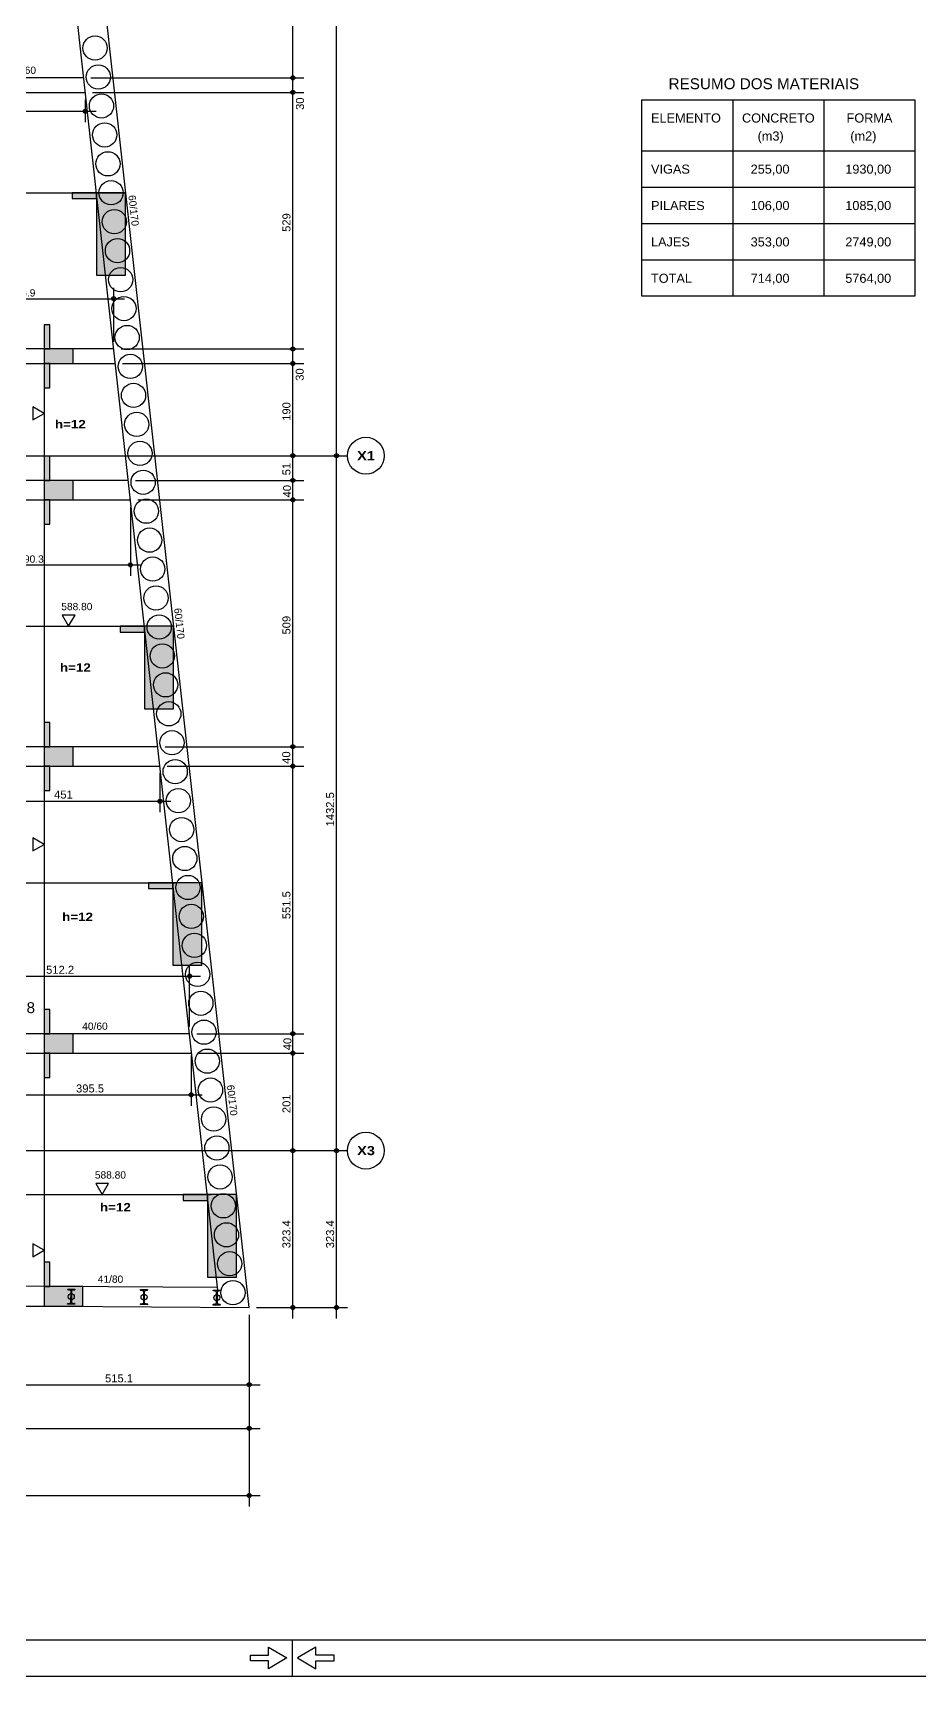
# Model space of a CAD drawing. Extents: x 0 to 13080, y 0 to 6750.
# Drawn here: x 8383 to 10210, y 0 to 3387 of the extents above; entities that cross this region are included whole.
import ezdxf

# ---------------------------------------------------------------- set-up
doc = ezdxf.new("R2010")
doc.units = 0
doc.header["$MEASUREMENT"] = 0
doc.linetypes.add('ESTILO_TQS_0007', pattern=[2.1, 1.5, -0.2, 0.2, -0.2])
for name, color, linetype in [('MTH-14', 2, 'CONTINUOUS'), ('MTH-179', 1, 'CONTINUOUS'), ('MTH-202', 1, 'CONTINUOUS'), ('MTH-224', 4, 'CONTINUOUS'), ('MTH-230', 1, 'CONTINUOUS'), ('MTH-231', 1, 'CONTINUOUS'), ('MTH-COTAS7', 31, 'CONTINUOUS'), ('MTH-DIM-VIGA', 3, 'CONTINUOUS'), ('MTH-EIXO-214', 4, 'CONTINUOUS'), ('MTH-FACE-VIGA', 7, 'CONTINUOUS'), ('MTH-LINHA-CORTE', 5, 'CONTINUOUS'), ('MTH-LINHA-SEÇÃO', 16, 'CONTINUOUS'), ('MTH-MARGEM', 5, 'CONTINUOUS'), ('MTH-SIMB_COTA', 3, 'CONTINUOUS'), ('MTH-SOMBRA21', 150, 'CONTINUOUS'), ('MTH-TXT', 4, 'CONTINUOUS'), ('MTH-TXT-NEGRITO', 5, 'CONTINUOUS'), ('MTH-TXT2', 5, 'CONTINUOUS')]:
    doc.layers.add(name, color=color, linetype=linetype)
doc.styles.add('TQS_ARIAL', font='arial.ttf')
doc.styles.add('TQS_ARIAL_BLACK', font='ariblk.ttf')

msp = doc.modelspace()

# ---------------------------------------------------------------- linework, layer by layer
at = {"layer": 'MTH-14', "linetype": 'Continuous'}
for p, q in [((9825.890371, 3249.380753), (9825.890371, 2844.38057)), ((10013.390371, 3249.380753), (10013.390371, 2844.38057)), ((9638.390371, 3069.38057), (10200.890371, 3069.38057)), ((9638.390371, 2994.38057), (10200.890371, 2994.38057))]:
    msp.add_line(p, q, dxfattribs=at)
at = {"layer": 'MTH-179', "linetype": 'Continuous'}
for p, q in [((8917.5, 75), (8917.5, 0)), ((0, 0), (13080, 0))]:
    msp.add_line(p, q, dxfattribs=at)
for points in [[(8906.248901, 37.5), (8868.748901, 15), (8868.748901, 31.875), (8831.248901, 31.875), (8831.248901, 43.125), (8868.748901, 43.125), (8868.748901, 60), (8906.248901, 37.5)], [(8928.748901, 37.5), (8966.248901, 15), (8966.248901, 31.875), (9003.748901, 31.875), (9003.748901, 43.125), (8966.248901, 43.125), (8966.248901, 60), (8928.748901, 37.5)]]:
    msp.add_lwpolyline(points, dxfattribs=at)
at = {"layer": 'MTH-224', "linetype": 'Continuous'}
for points in [[(8383.010667, 2589.636217), (8405.958372, 2602.885722), (8383.010667, 2616.133909), (8383.010667, 2589.636217)], [(8443.310631, 2187.22771), (8456.560136, 2164.280005), (8469.808323, 2187.22771), (8443.310631, 2187.22771)], [(8383.010667, 1701.353136), (8405.958372, 1714.602641), (8383.010667, 1727.850828), (8383.010667, 1701.353136)], [(8512.507715, 1015.531695), (8525.75722, 992.58399), (8539.005407, 1015.531695), (8512.507715, 1015.531695)], [(8383.010667, 864.634503), (8405.958372, 877.884008), (8383.010667, 891.132194), (8383.010667, 864.634503)]]:
    msp.add_lwpolyline(points, dxfattribs=at)
at = {"layer": 'MTH-230', "linetype": 'Continuous'}
for centre in [(9069.331125, 2515.73199), (9069.331125, 1083.23199)]:
    msp.add_circle(centre, 38, dxfattribs=at)
at = {"layer": 'MTH-231', "linetype": 'Continuous'}
for p, q in [((8454.842694, 796.772063), (8454.848149, 797.707131)), ((8454.848149, 797.707131), (8469.529499, 797.621474)), ((8461.084485, 794.660905), (8455.437138, 796.013856)), ((8461.541985, 770.430703), (8461.678929, 793.902697)), ((8462.654793, 793.897004), (8462.517856, 770.426435)), ((8468.920793, 795.935187), (8463.258044, 794.648223)), ((8469.529499, 797.621474), (8469.524044, 796.686406)), ((8604.839808, 795.837967), (8604.845263, 796.773035)), ((8604.845263, 796.773035), (8619.526613, 796.687378)), ((8611.081599, 793.726809), (8605.434252, 795.07976)), ((8611.539099, 769.496607), (8611.676043, 792.968601)), ((8612.651907, 792.962908), (8612.51497, 769.492339)), ((8618.917907, 795.001091), (8613.255158, 793.714127)), ((8619.526613, 796.687378), (8619.521158, 795.75231)), ((8754.836905, 794.900979), (8754.84236, 795.836047)), ((8754.84236, 795.836047), (8769.52371, 795.75039)), ((8761.078696, 792.789821), (8755.431349, 794.142772)), ((8761.536196, 768.559619), (8761.67314, 792.031613)), ((8762.649004, 792.02592), (8762.512067, 768.555351)), ((8768.915004, 794.064103), (8763.252255, 792.777139)), ((8769.52371, 795.75039), (8769.518255, 794.815322)), ((8454.667286, 766.707659), (8454.672742, 767.642727)), ((8469.348636, 766.622002), (8454.667286, 766.707659)), ((8455.275993, 768.393946), (8460.938742, 769.68091)), ((8463.112301, 769.668228), (8468.759647, 768.315277)), ((8469.354092, 767.55707), (8469.348636, 766.622002)), ((8604.6644, 765.773563), (8604.669856, 766.708631)), ((8619.34575, 765.687906), (8604.6644, 765.773563)), ((8605.273107, 767.45985), (8610.935856, 768.746814)), ((8613.109415, 768.734132), (8618.756761, 767.381181)), ((8619.351206, 766.622974), (8619.34575, 765.687906)), ((8754.661497, 764.836575), (8754.666953, 765.771643)), ((8769.342847, 764.750918), (8754.661497, 764.836575)), ((8755.270204, 766.522862), (8760.932953, 767.809826)), ((8763.106512, 767.797144), (8768.753858, 766.444193)), ((8769.348303, 765.685986), (8769.342847, 764.750918))]:
    msp.add_line(p, q, dxfattribs=at)
for centre in [(8462.098393, 782.164566), (8612.095507, 781.23047), (8762.092604, 780.293482)]:
    msp.add_circle(centre, 6.2, dxfattribs=at)
for centre, radius, start, end in [((8455.617703, 796.76755), 0.775021, 179.666352, 256.527493), ((8460.903921, 793.90721), 0.775021, 359.666352, 76.527493), ((8463.429802, 793.892474), 0.775021, 102.803943, 179.665084), ((8468.749036, 796.690937), 0.775021, 282.803943, 359.665084), ((8605.614817, 795.833454), 0.775021, 179.666352, 256.527493), ((8610.901035, 792.973114), 0.775021, 359.666352, 76.527493), ((8613.426916, 792.958378), 0.775021, 102.803943, 179.665084), ((8618.74615, 795.756841), 0.775021, 282.803943, 359.665084), ((8755.611914, 794.896466), 0.775021, 179.666352, 256.527493), ((8760.898132, 792.036126), 0.775021, 359.666352, 76.527493), ((8763.424013, 792.02139), 0.775021, 102.803943, 179.665084), ((8768.743247, 794.819853), 0.775021, 282.803943, 359.665084), ((8455.447751, 767.638196), 0.775021, 102.803943, 179.665084), ((8460.766983, 770.436663), 0.775025, 282.804082, 359.770246), ((8463.292865, 770.421922), 0.775021, 179.666352, 256.527493), ((8468.579084, 767.561583), 0.775021, 359.666352, 76.527493), ((8605.444865, 766.7041), 0.775021, 102.803943, 179.665084), ((8610.764097, 769.502567), 0.775025, 282.804082, 359.770246), ((8613.289979, 769.487826), 0.775021, 179.666352, 256.527493), ((8618.576198, 766.627487), 0.775021, 359.666352, 76.527493), ((8755.441962, 765.767112), 0.775021, 102.803943, 179.665084), ((8760.761194, 768.565579), 0.775025, 282.804082, 359.770246), ((8763.287076, 768.550838), 0.775021, 179.666352, 256.527493), ((8768.573295, 765.690499), 0.775021, 359.666352, 76.527493)]:
    msp.add_arc(centre, radius, start, end, dxfattribs=at)
at = {"layer": 'MTH-COTAS7', "linetype": 'Continuous'}
for p, q in [((9008.831125, 2493.23199), (9008.831125, 4583.23199)), ((8918.831125, 3272.232062), (8918.831125, 3752.731715)), ((8502.771937, 3294.732062), (8941.331125, 3294.732062)), ((8502.771937, 3294.732062), (8941.331125, 3294.732062)), ((8918.831125, 3242.232062), (8918.831125, 3317.232062)), ((8918.831125, 2713.232063), (8918.831125, 3287.232062)), ((8506.094031, 3264.732062), (8941.331125, 3264.732062)), ((8506.094031, 3264.732062), (8941.331125, 3264.732062)), ((8171.277243, 3225.732061), (8513.592341, 3225.732061)), ((8491.092341, 3249.732062), (8491.092341, 3203.232061)), ((8549.671955, 2750.732063), (8549.671955, 2861.891503)), ((8171.277243, 2839.391503), (8572.171955, 2839.391503)), ((8918.831125, 2683.232063), (8918.831125, 2758.232063)), ((8564.671955, 2735.732063), (8941.331125, 2735.732063)), ((8564.671955, 2735.732063), (8941.331125, 2735.732063)), ((8918.831125, 2493.23199), (8918.831125, 2728.232063)), ((8567.994042, 2705.732063), (8941.331125, 2705.732063)), ((8567.994042, 2705.732063), (8941.331125, 2705.732063)), ((8899.137495, 2515.73199), (8941.331125, 2515.73199)), ((8899.137495, 2515.73199), (8941.331125, 2515.73199)), ((8918.831125, 2442.232063), (8918.831125, 2538.23199)), ((8989.137495, 2515.73199), (9031.331125, 2515.73199)), ((9001.199046, 2515.73199), (9031.331125, 2515.73199)), ((9008.831125, 1060.73199), (9008.831125, 2538.23199)), ((8918.831125, 2402.232063), (8918.831125, 2487.232063)), ((8594.680762, 2464.732063), (8941.331125, 2464.732063)), ((8594.680762, 2464.732063), (8941.331125, 2464.732063)), ((8918.831125, 1893.232064), (8918.831125, 2447.232063)), ((8584.109848, 2409.732063), (8584.109848, 2268.212438)), ((8599.109848, 2424.732063), (8941.331125, 2424.732063)), ((8614.109848, 2424.732063), (8941.331125, 2424.732063)), ((8171.277243, 2290.712438), (8606.609848, 2290.712438)), ((8918.831125, 1853.232064), (8918.831125, 1938.232064)), ((8655.472191, 1915.732064), (8941.331125, 1915.732064)), ((8769.42792, 1915.732064), (8941.331125, 1915.732064)), ((8918.831125, 1301.732026), (8918.831125, 1898.232064)), ((8659.902553, 1875.732064), (8941.331125, 1875.732064)), ((8659.902553, 1875.732064), (8941.331125, 1875.732064)), ((8644.826127, 1861.424979), (8644.826127, 1780.955882)), ((8171.277243, 1803.455882), (8667.326127, 1803.455882)), ((8705.972411, 1339.232026), (8705.972411, 1465.357026)), ((8171.277243, 1442.857026), (8728.472411, 1442.857026)), ((8720.972472, 1324.232026), (8941.331125, 1324.232026)), ((8720.972472, 1324.232026), (8941.331125, 1324.232026)), ((8918.831125, 1261.732026), (8918.831125, 1346.732026)), ((8918.831125, 1060.73199), (8918.831125, 1306.732026)), ((8709.294014, 1279.232026), (8709.294014, 1175.694178)), ((8725.401772, 1284.232026), (8941.331125, 1284.232026)), ((8740.401772, 1284.232026), (8941.331125, 1284.232026)), ((8291.277913, 1198.194178), (8731.794014, 1198.194178)), ((8918.831125, 737.380429), (8918.831125, 1105.73199)), ((9008.831125, 737.380429), (9008.831125, 1105.73199)), ((8904.78249, 1083.23199), (8941.331125, 1083.23199)), ((8904.78249, 1083.23199), (8941.331125, 1083.23199)), ((8994.78249, 1083.23199), (9031.331125, 1083.23199)), ((8994.78249, 1083.23199), (9031.331125, 1083.23199)), ((8843.831125, 759.880429), (8941.331125, 759.880429)), ((8933.831125, 759.880429), (9031.331125, 759.880429)), ((8828.831125, 744.880429), (8828.831125, 349.92067)), ((8828.831125, 744.880429), (8828.831125, 578.1738)), ((8828.831125, 729.880429), (8828.831125, 488.1738)), ((8291.277913, 600.6738), (8851.331125, 600.6738)), ((7181.277243, 510.6738), (8851.331125, 510.6738)), ((1234.777149, 372.42067), (8851.331125, 372.42067))]:
    msp.add_line(p, q, dxfattribs=at)
at = {"layer": 'MTH-EIXO-214', "linetype": 'ESTILO_TQS_0007'}
for p, q in [((718.67219, 2515.73199), (9031.331125, 2515.73199)), ((718.67219, 1083.23199), (9031.331125, 1083.23199))]:
    msp.add_line(p, q, dxfattribs=at)
at = {"layer": 'MTH-FACE-VIGA', "linetype": 'Continuous'}
for p, q in [((8828.831125, 759.880429), (8458.703701, 4102.391794)), ((8764.489163, 795.779764), (8402.877063, 4061.391802))]:
    msp.add_line(p, q, dxfattribs=at)
for points in [[(8487.771937, 3294.732062), (8193.777243, 3294.732062)], [(8193.777243, 3264.732062), (8491.094031, 3264.732062)], [(8549.671955, 2735.732063), (8193.777243, 2735.732063)], [(8193.777243, 2705.732063), (8552.994042, 2705.732063)], [(8579.680762, 2464.732063), (8193.777243, 2464.732063)], [(8193.777243, 2424.732063), (8584.109848, 2424.732063)], [(8640.472191, 1915.732064), (8193.777243, 1915.732064)], [(8193.777243, 1875.732064), (8644.902553, 1875.732064)], [(8705.972472, 1324.232026), (8313.777913, 1324.232026)], [(8313.777913, 1284.232026), (8710.401533, 1284.232026)]]:
    msp.add_lwpolyline(points, dxfattribs=at)
for centre in [(8511.16611, 3356.049071), (8517.773149, 3296.382857), (8524.380187, 3236.716643), (8530.987751, 3177.050487), (8537.594265, 3117.384215), (8544.201959, 3057.718074), (8550.809064, 2998.051867), (8557.416168, 2938.385661), (8564.02242, 2878.71936), (8570.629459, 2819.053146), (8577.237481, 2759.387041), (8583.844585, 2699.720835), (8590.45169, 2640.054628), (8597.058794, 2580.388421), (8603.665898, 2520.722215), (8610.273003, 2461.056008), (8616.880107, 2401.389802), (8623.487211, 2341.723595), (8630.094315, 2282.057388), (8636.70142, 2222.391182), (8643.308524, 2162.724975), (8649.915628, 2103.058769), (8656.522733, 2043.392562), (8663.129837, 1983.726356), (8669.736941, 1924.060149), (8676.344046, 1864.393942), (8682.95115, 1804.727736), (8689.558254, 1745.061529), (8696.165359, 1685.395323), (8702.772463, 1625.729116), (8709.379567, 1566.062909), (8715.986671, 1506.396703), (8722.593776, 1446.730496), (8729.20088, 1387.06429), (8735.807984, 1327.398083), (8742.415089, 1267.731877), (8749.022193, 1208.06567), (8755.629297, 1148.399463), (8762.236402, 1088.733257), (8768.840621, 1029.066731), (8775.45061, 969.400844), (8782.057715, 909.734637), (8788.664819, 850.06843), (8795.271503, 790.372924)]:
    msp.add_circle(centre, 25, dxfattribs=at)
at = {"layer": 'MTH-LINHA-CORTE', "linetype": 'Continuous'}
for p, q in [((8425.994841, 803.389533), (7975.930634, 804.347285)), ((8763.879386, 801.250322), (8426.017383, 803.389439)), ((7975.843414, 763.347378), (8425.907592, 762.389626)), ((8425.885046, 762.38972), (8828.831125, 759.880429))]:
    msp.add_line(p, q, dxfattribs=at)
at = {"layer": 'MTH-LINHA-SEÇÃO', "linetype": 'Continuous'}
for p, q in [((7775.777243, 3057.870702), (8574.365093, 3057.870702)), ((8405.958372, 2785.732063), (8405.958372, 767.932091)), ((7775.777243, 2164.280005), (8612.949866, 2164.280005)), ((1085.922182, 1635.4747), (8679.052692, 1635.4747)), ((1085.922182, 992.58399), (8750.242477, 992.58399))]:
    msp.add_line(p, q, dxfattribs=at)
for points in [[(8513.998957, 3045.870702), (8513.998957, 3057.870702), (8463.998957, 3057.870702), (8463.998957, 3045.870702), (8513.998957, 3045.870702)], [(8573.998957, 3057.870702), (8513.998957, 3057.870702), (8513.998957, 2887.870702), (8573.998957, 2887.870702), (8573.998957, 3057.870702)], [(8417.958372, 2785.732063), (8405.958372, 2785.732063), (8405.958372, 2735.732063), (8417.958372, 2735.732063), (8417.958372, 2785.732063)], [(8405.958372, 2735.732063), (8405.958372, 2705.732063), (8465.958372, 2705.732063), (8465.958372, 2735.732063), (8405.958372, 2735.732063)], [(8417.958372, 2705.732063), (8405.958372, 2705.732063), (8405.958372, 2655.732063), (8417.958372, 2655.732063), (8417.958372, 2705.732063)], [(8417.958372, 2514.732063), (8405.958372, 2514.732063), (8405.958372, 2464.732063), (8417.958372, 2464.732063), (8417.958372, 2514.732063)], [(8405.958372, 2464.732063), (8405.958372, 2424.732063), (8465.958372, 2424.732063), (8465.958372, 2464.732063), (8405.958372, 2464.732063)], [(8417.958372, 2424.732063), (8405.958372, 2424.732063), (8405.958372, 2374.732063), (8417.958372, 2374.732063), (8417.958372, 2424.732063)], [(8612.94892, 2152.280005), (8612.94892, 2164.280005), (8562.94892, 2164.280005), (8562.94892, 2152.280005), (8612.94892, 2152.280005)], [(8672.94892, 2164.280005), (8612.94892, 2164.280005), (8612.94892, 1994.280005), (8672.94892, 1994.280005), (8672.94892, 2164.280005)], [(8417.958372, 1965.732063), (8405.958372, 1965.732063), (8405.958372, 1915.732063), (8417.958372, 1915.732063), (8417.958372, 1965.732063)], [(8405.958372, 1915.732063), (8405.958372, 1875.732063), (8465.958372, 1875.732063), (8465.958372, 1915.732063), (8405.958372, 1915.732063)], [(8417.958372, 1875.732063), (8405.958372, 1875.732063), (8405.958372, 1825.732063), (8417.958372, 1825.732063), (8417.958372, 1875.732063)], [(8671.507305, 1623.4747), (8671.507305, 1635.4747), (8621.507305, 1635.4747), (8621.507305, 1623.4747), (8671.507305, 1623.4747)], [(8731.507305, 1635.4747), (8671.507305, 1635.4747), (8671.507305, 1465.4747), (8731.507305, 1465.4747), (8731.507305, 1635.4747)], [(8417.958372, 1374.232064), (8405.958372, 1374.232064), (8405.958372, 1324.232064), (8417.958372, 1324.232064), (8417.958372, 1374.232064)], [(8405.958372, 1324.232064), (8405.958372, 1284.232026), (8465.958372, 1284.232026), (8465.958372, 1324.232064), (8405.958372, 1324.232064)], [(8417.958372, 1284.232026), (8405.958372, 1284.232026), (8405.958372, 1234.232026), (8417.958372, 1234.232026), (8417.958372, 1284.232026)], [(8742.69679, 980.58399), (8742.69679, 992.58399), (8692.69679, 992.58399), (8692.69679, 980.58399), (8742.69679, 980.58399)], [(8802.69679, 992.58399), (8742.69679, 992.58399), (8742.69679, 822.58399), (8802.69679, 822.58399), (8802.69679, 992.58399)], [(8417.958372, 853.432172), (8405.958372, 853.432172), (8405.958372, 803.432172), (8417.958372, 803.432172), (8417.958372, 853.432172)], [(8485.958372, 803.432172), (8405.958372, 803.432172), (8405.958372, 762.432172), (8485.958372, 762.432172), (8485.958372, 803.432172)]]:
    msp.add_lwpolyline(points, dxfattribs=at)
at = {"layer": 'MTH-MARGEM', "linetype": 'Continuous'}
msp.add_line((262.5, 75), (13005, 75), dxfattribs=at)
at = {"layer": 'MTH-SIMB_COTA', "linetype": 'Continuous'}
for centre, radius in [((8918.831125, 3294.732062), 4.200001), ((8918.831125, 3294.732062), 4.200001), ((8918.831125, 3294.732062), 2.1), ((8918.831125, 3294.732062), 2.1), ((8918.831125, 3264.732062), 4.200001), ((8918.831125, 3264.732062), 4.200001), ((8918.831125, 3264.732062), 2.1), ((8918.831125, 3264.732062), 2.1), ((8491.092341, 3225.732061), 4.200001), ((8491.092341, 3225.732061), 2.1), ((8549.671955, 2839.391503), 4.200001), ((8549.671955, 2839.391503), 2.1), ((8918.831125, 2735.732063), 4.200001), ((8918.831125, 2735.732063), 4.200001), ((8918.831125, 2705.732063), 4.200001), ((8918.831125, 2705.732063), 4.200001), ((8918.831125, 2735.732063), 2.1), ((8918.831125, 2735.732063), 2.1), ((8918.831125, 2705.732063), 2.1), ((8918.831125, 2705.732063), 2.1), ((8918.831125, 2515.73199), 4.200001), ((8918.831125, 2515.73199), 4.200001), ((8918.831125, 2515.73199), 2.1), ((8918.831125, 2515.73199), 2.1), ((9008.831125, 2515.73199), 4.200001), ((9008.831125, 2515.73199), 4.200001), ((9008.831125, 2515.73199), 2.1), ((9008.831125, 2515.73199), 2.1), ((8918.831125, 2464.732063), 4.200001), ((8918.831125, 2464.732063), 4.200001), ((8918.831125, 2464.732063), 2.1), ((8918.831125, 2464.732063), 2.1), ((8918.831125, 2424.732063), 4.200001), ((8918.831125, 2424.732063), 4.200001), ((8918.831125, 2424.732063), 2.1), ((8918.831125, 2424.732063), 2.1), ((8584.109848, 2290.712438), 4.200001), ((8584.109848, 2290.712438), 2.1), ((8918.831125, 1915.732064), 4.200001), ((8918.831125, 1915.732064), 4.200001), ((8918.831125, 1915.732064), 2.1), ((8918.831125, 1915.732064), 2.1), ((8918.831125, 1875.732064), 4.200001), ((8918.831125, 1875.732064), 4.200001), ((8918.831125, 1875.732064), 2.1), ((8918.831125, 1875.732064), 2.1), ((8644.826127, 1803.455882), 4.200001), ((8644.826127, 1803.455882), 2.1), ((8705.972411, 1442.857026), 4.200001), ((8705.972411, 1442.857026), 2.1), ((8918.831125, 1324.232026), 4.200001), ((8918.831125, 1324.232026), 4.200001), ((8918.831125, 1324.232026), 2.1), ((8918.831125, 1324.232026), 2.1), ((8918.831125, 1284.232026), 4.200001), ((8918.831125, 1284.232026), 4.200001), ((8918.831125, 1284.232026), 2.1), ((8918.831125, 1284.232026), 2.1), ((8709.294014, 1198.194178), 4.200001), ((8709.294014, 1198.194178), 2.1), ((8918.831125, 1083.23199), 4.200001), ((8918.831125, 1083.23199), 4.200001), ((8918.831125, 1083.23199), 2.1), ((8918.831125, 1083.23199), 2.1), ((9008.831125, 1083.23199), 4.200001), ((9008.831125, 1083.23199), 4.200001), ((9008.831125, 1083.23199), 2.1), ((9008.831125, 1083.23199), 2.1), ((8918.831125, 759.880429), 4.200001), ((8918.831125, 759.880429), 2.1), ((9008.831125, 759.880429), 4.200001), ((9008.831125, 759.880429), 2.1), ((8828.831125, 600.6738), 4.200001), ((8828.831125, 600.6738), 2.1), ((8828.831125, 510.6738), 4.200001), ((8828.831125, 510.6738), 2.1), ((8828.831125, 372.42067), 4.200001), ((8828.831125, 372.42067), 2.1)]:
    msp.add_circle(centre, radius, dxfattribs=at)
at = {"layer": 'MTH-SOMBRA21', "linetype": 'Continuous'}
for points in [[(8513.998957, 3045.870702), (8513.998957, 3057.870702), (8463.998957, 3057.870702)], [(8513.998957, 3045.870702), (8463.998957, 3057.870702), (8463.998957, 3045.870702)], [(8573.998957, 3057.870702), (8513.998957, 3057.870702), (8513.998957, 2887.870702)], [(8573.998957, 3057.870702), (8513.998957, 2887.870702), (8573.998957, 2887.870702)], [(8573.998957, 3057.870702), (8573.998957, 2887.870702), (8573.998957, 3057.870702)], [(8513.998957, 3045.870702), (8463.998957, 3045.870702), (8513.998957, 3045.870702)], [(8417.958372, 2785.732063), (8405.958372, 2785.732063), (8405.958372, 2735.732063)], [(8417.958372, 2785.732063), (8405.958372, 2735.732063), (8417.958372, 2735.732063)], [(8417.958372, 2785.732063), (8417.958372, 2735.732063), (8417.958372, 2785.732063)], [(8405.958372, 2735.732063), (8405.958372, 2705.732063), (8465.958372, 2705.732063)], [(8405.958372, 2735.732063), (8465.958372, 2705.732063), (8465.958372, 2735.732063)], [(8405.958372, 2735.732063), (8465.958372, 2735.732063), (8405.958372, 2735.732063)], [(8417.958372, 2705.732063), (8405.958372, 2705.732063), (8405.958372, 2655.732063)], [(8417.958372, 2705.732063), (8405.958372, 2655.732063), (8417.958372, 2655.732063)], [(8417.958372, 2705.732063), (8417.958372, 2655.732063), (8417.958372, 2705.732063)], [(8417.958372, 2514.732063), (8405.958372, 2514.732063), (8405.958372, 2464.732063)], [(8417.958372, 2514.732063), (8405.958372, 2464.732063), (8417.958372, 2464.732063)], [(8417.958372, 2514.732063), (8417.958372, 2464.732063), (8417.958372, 2514.732063)], [(8405.958372, 2464.732063), (8405.958372, 2424.732063), (8465.958372, 2424.732063)], [(8405.958372, 2464.732063), (8465.958372, 2424.732063), (8465.958372, 2464.732063)], [(8405.958372, 2464.732063), (8465.958372, 2464.732063), (8405.958372, 2464.732063)], [(8417.958372, 2424.732063), (8405.958372, 2424.732063), (8405.958372, 2374.732063)], [(8417.958372, 2424.732063), (8405.958372, 2374.732063), (8417.958372, 2374.732063)], [(8417.958372, 2424.732063), (8417.958372, 2374.732063), (8417.958372, 2424.732063)], [(8612.94892, 2152.280005), (8612.94892, 2164.280005), (8562.94892, 2164.280005)], [(8612.94892, 2152.280005), (8562.94892, 2164.280005), (8562.94892, 2152.280005)], [(8612.94892, 2152.280005), (8562.94892, 2152.280005), (8612.94892, 2152.280005)], [(8672.94892, 2164.280005), (8612.94892, 2164.280005), (8612.94892, 1994.280005)], [(8672.94892, 2164.280005), (8612.94892, 1994.280005), (8672.94892, 1994.280005)], [(8672.94892, 2164.280005), (8672.94892, 1994.280005), (8672.94892, 2164.280005)], [(8417.958372, 1965.732063), (8405.958372, 1965.732063), (8405.958372, 1915.732063)], [(8417.958372, 1965.732063), (8405.958372, 1915.732063), (8417.958372, 1915.732063)], [(8417.958372, 1965.732063), (8417.958372, 1915.732063), (8417.958372, 1965.732063)], [(8405.958372, 1915.732063), (8405.958372, 1875.732063), (8465.958372, 1875.732063)], [(8405.958372, 1915.732063), (8465.958372, 1875.732063), (8465.958372, 1915.732063)], [(8405.958372, 1915.732063), (8465.958372, 1915.732063), (8405.958372, 1915.732063)], [(8417.958372, 1875.732063), (8405.958372, 1875.732063), (8405.958372, 1825.732063)], [(8417.958372, 1875.732063), (8405.958372, 1825.732063), (8417.958372, 1825.732063)], [(8417.958372, 1875.732063), (8417.958372, 1825.732063), (8417.958372, 1875.732063)], [(8671.507305, 1623.4747), (8671.507305, 1635.4747), (8621.507305, 1635.4747)], [(8671.507305, 1623.4747), (8621.507305, 1635.4747), (8621.507305, 1623.4747)], [(8731.507305, 1635.4747), (8671.507305, 1635.4747), (8671.507305, 1465.4747)], [(8731.507305, 1635.4747), (8671.507305, 1465.4747), (8731.507305, 1465.4747)], [(8731.507305, 1635.4747), (8731.507305, 1465.4747), (8731.507305, 1635.4747)], [(8671.507305, 1623.4747), (8621.507305, 1623.4747), (8671.507305, 1623.4747)], [(8417.958372, 1374.232064), (8405.958372, 1374.232064), (8405.958372, 1324.232064)], [(8417.958372, 1374.232064), (8405.958372, 1324.232064), (8417.958372, 1324.232064)], [(8417.958372, 1374.232064), (8417.958372, 1324.232064), (8417.958372, 1374.232064)], [(8405.958372, 1324.232064), (8405.958372, 1284.232026), (8465.958372, 1284.232026)], [(8405.958372, 1324.232064), (8465.958372, 1284.232026), (8465.958372, 1324.232064)], [(8405.958372, 1324.232064), (8465.958372, 1324.232064), (8405.958372, 1324.232064)], [(8417.958372, 1284.232026), (8405.958372, 1284.232026), (8405.958372, 1234.232026)], [(8417.958372, 1284.232026), (8405.958372, 1234.232026), (8417.958372, 1234.232026)], [(8417.958372, 1284.232026), (8417.958372, 1234.232026), (8417.958372, 1284.232026)], [(8742.69679, 980.58399), (8742.69679, 992.58399), (8692.69679, 992.58399)], [(8742.69679, 980.58399), (8692.69679, 992.58399), (8692.69679, 980.58399)], [(8802.69679, 992.58399), (8742.69679, 992.58399), (8742.69679, 822.58399)], [(8802.69679, 992.58399), (8742.69679, 822.58399), (8802.69679, 822.58399)], [(8802.69679, 992.58399), (8802.69679, 822.58399), (8802.69679, 992.58399)], [(8742.69679, 980.58399), (8692.69679, 980.58399), (8742.69679, 980.58399)], [(8417.958372, 853.432172), (8405.958372, 853.432172), (8405.958372, 803.432172)], [(8417.958372, 853.432172), (8405.958372, 803.432172), (8417.958372, 803.432172)], [(8417.958372, 853.432172), (8417.958372, 803.432172), (8417.958372, 853.432172)], [(8485.958372, 803.432172), (8405.958372, 803.432172), (8405.958372, 762.432172)], [(8485.958372, 803.432172), (8405.958372, 762.432172), (8485.958372, 762.432172)], [(8485.958372, 803.432172), (8485.958372, 762.432172), (8485.958372, 803.432172)]]:
    msp.add_solid(points, dxfattribs=at)
at = {"layer": 'MTH-TXT2', "linetype": 'Continuous'}
for p, q in [((9638.390371, 3249.380753), (10200.890371, 3249.380753)), ((9638.390371, 2844.38057), (9638.390371, 3249.380753)), ((10200.890371, 3249.380753), (10200.890371, 2844.38057)), ((9638.390371, 3144.38057), (10200.890371, 3144.38057)), ((9638.390371, 2919.38057), (10200.890371, 2919.38057)), ((10200.890371, 2844.38057), (9638.390371, 2844.38057))]:
    msp.add_line(p, q, dxfattribs=at)

# ---------------------------------------------------------------- texts
at = {"layer": 'MTH-202', "linetype": 'Continuous', "style": 'TQS_ARIAL'}
msp.add_text('P258', height=22.5, dxfattribs=at).set_placement((8314.033072, 1366.710646))
at = {"layer": 'MTH-COTAS7', "linetype": 'Continuous', "style": 'TQS_ARIAL'}
for s, p in [('30', (8941.75574, 3228.500931)), ('529', (8913.881125, 2977.132062)), ('30', (8941.224729, 2670.176764)), ('190', (8913.881125, 2587.632027)), ('51', (8913.881125, 2475.382027)), ('40', (8915.184968, 2429.724071)), ('509', (8913.881125, 2147.132063)), ('40', (8913.452224, 1880.611737)), ('1432.5', (9003.881125, 1751.63199)), ('551.5', (8913.881125, 1560.382045)), ('40', (8915.90723, 1290.186562)), ('201', (8913.881125, 1160.632008)), ('323.4', (8913.881125, 881.95621)), ('323.4', (9003.881125, 881.95621))]:
    msp.add_text(s, height=16.5, rotation=90, dxfattribs=at).set_placement(p)
for s, height, p in [('355.9', 15, (8335.724599, 2843.891503)), ('390.3', 15, (8352.943546, 2295.212438)), ('451', 16.5, (8426.785501, 1808.902465)), ('512.2', 16.5, (8410.274827, 1447.807026)), ('395.5', 16.5, (8471.935963, 1203.144178)), ('515.1', 16.5, (8531.704519, 605.6238))]:
    msp.add_text(s, height=height, dxfattribs=at).set_placement(p)
at = {"layer": 'MTH-DIM-VIGA', "linetype": 'Continuous', "style": 'TQS_ARIAL'}
for s, rotation, p in [('30/60', 360, (8337.050219, 3302.732062)), ('60/170', 276.3188, (8579.821357, 3052.189214)), ('60/170', 276.3188, (8674.086606, 2200.907019)), ('40/60', 360, (8484.685308, 1332.232026)), ('60/170', 276.3188, (8782.914062, 1218.117743))]:
    msp.add_text(s, height=15, rotation=rotation, dxfattribs=at).set_placement(p)
msp.add_text('41/80', height=15, dxfattribs=at).set_placement((8516.748052, 810.814993))
at = {"layer": 'MTH-TXT', "linetype": 'Continuous', "style": 'TQS_ARIAL'}
for s, height, p in [('VIGAS', 18.75, (9657.140371, 3097.081498)), ('255,00', 18.75, (9862.536037, 3097.081498)), ('1930,00', 18.75, (10057.582348, 3097.081498)), ('PILARES', 18.75, (9657.140371, 3022.081498)), ('106,00', 18.75, (9862.536037, 3022.081498)), ('1085,00', 18.75, (10057.582348, 3022.081498)), ('LAJES', 18.75, (9657.140371, 2947.081498)), ('353,00', 18.75, (9862.536037, 2947.081498)), ('2749,00', 18.75, (10057.582348, 2947.081498)), ('TOTAL', 18.75, (9657.140371, 2872.081498)), ('714,00', 18.75, (9862.536037, 2872.081498)), ('5764,00', 18.75, (10057.582348, 2872.081498)), ('588.80', 15, (8441.560136, 2197.280005)), ('588.80', 15, (8510.75722, 1025.58399))]:
    msp.add_text(s, height=height, dxfattribs=at).set_placement(p)
at = {"layer": 'MTH-TXT-NEGRITO', "linetype": 'Continuous', "style": 'TQS_ARIAL_BLACK'}
for s, height, p in [('h=12', 17.25, (8428.371925, 2572.117252)), ('X1', 18.75, (9051.317864, 2506.426659)), ('h=12', 17.25, (8438.804587, 2070.538652)), ('h=12', 17.25, (8443.299016, 1556.560296)), ('X3', 18.75, (9051.317864, 1073.926659)), ('h=12', 17.25, (8521.27823, 957.890194))]:
    msp.add_text(s, height=height, dxfattribs=at).set_placement(p)
at = {"layer": 'MTH-TXT2', "linetype": 'Continuous', "style": 'TQS_ARIAL'}
for s, height, p in [('RESUMO DOS MATERIAIS', 22.500001, (9693.34545, 3271.252335)), ('ELEMENTO', 18.75, (9657.140371, 3202.50557)), ('CONCRETO', 18.75, (9844.640371, 3202.50557)), ('FORMA', 18.75, (10060.265371, 3202.50557)), ('(m3)', 18.75, (9876.839102, 3165.353471)), ('(m2)', 18.75, (10067.929434, 3165.353471))]:
    msp.add_text(s, height=height, dxfattribs=at).set_placement(p)

doc.saveas('drawing.dxf')
